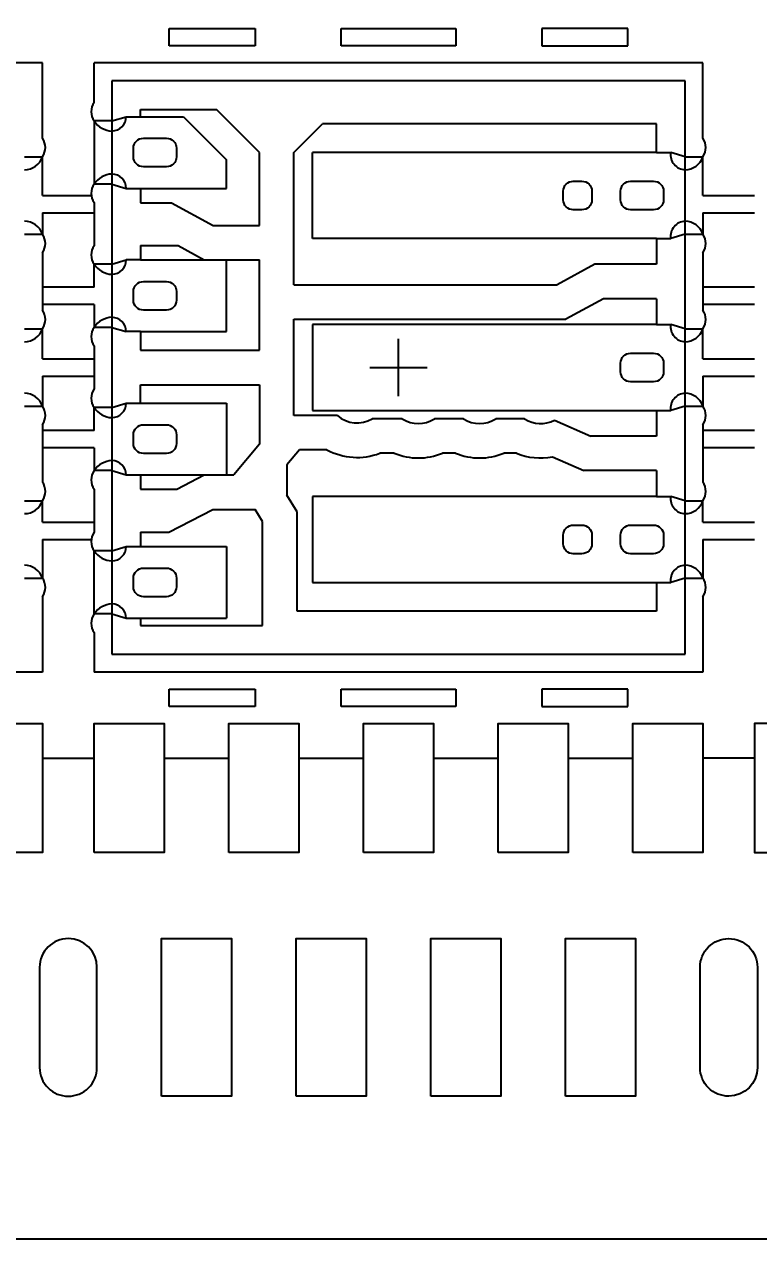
# Model space of a CAD drawing. Header units: millimetres. Extents: x 403.48 to 411.78, y 94.48 to 100.03.
# Drawn here: x 405.0568 to 405.2104, y 95.262 to 95.5192 of the extents above; entities that cross this region are included whole.
import ezdxf

# ---------------------------------------------------------------- set-up
doc = ezdxf.new("R2010")
doc.units = ezdxf.units.MM
doc.header["$LTSCALE"] = 0.5
doc.header["$PDMODE"] = 98
for name, pattern in [('CENTER', [50.800000000000004, 31.75, -6.349999999999999, 6.349999999999999, -6.349999999999999]), ('HIDDEN', [0.375, 0.25, -0.125]), ('PHANTOM2', [31.749999999999986, 15.875, -3.174999999999999, 3.174999999999999, -3.174999999999999, 3.174999999999999, -3.174999999999999])]:
    doc.linetypes.add(name, pattern=pattern)
for name, color, linetype in [('1D', 4, 'Continuous'), ('BTM', 7, 'HIDDEN'), ('CEN', 2, 'CENTER'), ('DIM', 3, 'Continuous'), ('PKG', 1, 'PHANTOM2')]:
    doc.layers.add(name, color=color, linetype=linetype)
doc.styles.add('SIMPLEX', font='simplex.shx')
doc.dimstyles.new('Standard2', dxfattribs={"dimtxt": 0.05, "dimasz": 0.08, "dimexe": 0.015, "dimexo": 0.01, "dimgap": 0.01, "dimtad": 1, "dimdec": 3, "dimlfac": 16.66666666666666, "dimrnd": 0.0005, "dimzin": 1, "dimtxsty": 'SIMPLEX', "dimcen": 0.015, "dimclrd": 256, "dimclre": 256, "dimclrt": 256, "dimazin": 3, "dimtp": 0.03, "dimtm": 0.05, "dimtfac": 0.8, "dimtdec": 3, "dimtmove": 0, "dimatfit": 3, "dimfxl": 0.05, "dimtzin": 4, "dimlwd": -1, "dimlwe": -1})

# ---------------------------------------------------------------- blocks, each defined once
blk = doc.blocks.new('*D28')
at = {"layer": 'Defpoints', "color": 0, "transparency": 16777216}
for p in [(406.5872108015268, 97.10705420025023), (404.8712108015267, 95.29490420024707), (404.2563347866457, 95.17606761361576)]:
    blk.add_point(p, dxfattribs=at)
at = {"layer": 'DIM', "transparency": 16777216}
for p, q in [((404.5763347866457, 95.29490420024707), (404.4163347866457, 95.17606761361576)), ((404.8612108015268, 95.29490420024707), (404.5763347866457, 95.29490420024707)), ((404.4163347866457, 95.17606761361576), (404.2563347866457, 95.17606761361576))]:
    blk.add_line(p, q, dxfattribs=at)
at = {"layer": 'DIM', "transparency": 16777216, "insert": (404.1225252628362, 95.17606761361576), "char_height": 0.05, "attachment_point": 5, "style": 'SIMPLEX'}
blk.add_mtext('\\A1;30.203', dxfattribs=at)
blk = doc.blocks.new('*D45')
at = {"layer": 'Defpoints', "color": 0, "transparency": 16777216}
for p in [(406.5872108015268, 97.10705420025023), (404.7345114327242, 95.2050542002486), (404.2563347866457, 95.10557244824626)]:
    blk.add_point(p, dxfattribs=at)
at = {"layer": 'DIM', "transparency": 16777216}
for p, q in [((404.5745114327242, 95.2050542002486), (404.4163347866457, 95.10557244824626)), ((404.7245114327242, 95.2050542002486), (404.5745114327242, 95.2050542002486)), ((404.4163347866457, 95.10557244824626), (404.2563347866457, 95.10557244824626))]:
    blk.add_line(p, q, dxfattribs=at)
at = {"layer": 'DIM', "transparency": 16777216, "insert": (403.9891919295029, 95.10557244824626), "char_height": 0.05, "attachment_point": 5, "style": 'SIMPLEX'}
blk.add_mtext('\\A1;31.700%%P0.300', dxfattribs=at)
blk = doc.blocks.new('*D46')
at = {"layer": 'Defpoints', "color": 0, "transparency": 16777216}
for p in [(406.5872108015268, 97.10705420025023), (405.5282108015267, 95.12105420024854), (404.2563347866457, 95.03363859260217)]:
    blk.add_point(p, dxfattribs=at)
at = {"layer": 'DIM', "transparency": 16777216}
for p, q in [((404.5763347866457, 95.12105420024854), (404.4163347866457, 95.03363859260217)), ((405.5182108015267, 95.12105420024854), (404.5763347866457, 95.12105420024854)), ((404.4163347866457, 95.03363859260217), (404.2563347866457, 95.03363859260217))]:
    blk.add_line(p, q, dxfattribs=at)
at = {"layer": 'DIM', "transparency": 16777216, "insert": (404.1272871675981, 95.03363859260217), "char_height": 0.05, "attachment_point": 5, "style": 'SIMPLEX'}
blk.add_mtext('\\A1;33.100', dxfattribs=at)
blk = doc.blocks.new('*D29')
at = {"layer": 'Defpoints', "color": 0, "transparency": 16777216}
for p in [(406.587210801527, 97.10705420025027), (404.8382108015267, 95.32790420024706), (404.7332108327056, 94.7262020865285)]:
    blk.add_point(p, dxfattribs=at)
at = {"layer": 'DIM', "transparency": 16777216}
for p, q in [((404.8382108015267, 95.31790420024706), (404.8382108015267, 95.0462020865285)), ((404.8382108015267, 95.0462020865285), (404.7332108327056, 94.8862020865285)), ((404.7332108327056, 94.8862020865285), (404.7332108327056, 94.7262020865285))]:
    blk.add_line(p, q, dxfattribs=at)
at = {"layer": 'DIM', "transparency": 16777216, "insert": (404.7332108327056, 94.59715446748093), "char_height": 0.05, "attachment_point": 5, "rotation": 90, "style": 'SIMPLEX'}
blk.add_mtext('\\A1;29.150', dxfattribs=at)
blk = doc.blocks.new('*D30')
at = {"layer": 'Defpoints', "color": 0, "transparency": 16777216}
for p in [(406.587210801527, 97.10705420025027), (404.889360801585, 95.29190420024617), (404.9132108327056, 94.7262020865285)]:
    blk.add_point(p, dxfattribs=at)
at = {"layer": 'DIM', "transparency": 16777216}
for p, q in [((404.889360801585, 95.28190420024617), (404.889360801585, 95.0462020865285)), ((404.889360801585, 95.0462020865285), (404.9132108327056, 94.8862020865285)), ((404.9132108327056, 94.8862020865285), (404.9132108327056, 94.7262020865285))]:
    blk.add_line(p, q, dxfattribs=at)
at = {"layer": 'DIM', "transparency": 16777216, "insert": (404.9132108327056, 94.59239256271906), "char_height": 0.05, "attachment_point": 5, "rotation": 90, "style": 'SIMPLEX'}
blk.add_mtext('\\A1;28.298', dxfattribs=at)
blk = doc.blocks.new('*D31')
at = {"layer": 'Defpoints', "color": 0, "transparency": 16777216}
for p in [(406.587210801527, 97.10705420025027), (404.9150108015267, 95.37290420024615), (404.9732108327056, 94.7262020865285)]:
    blk.add_point(p, dxfattribs=at)
at = {"layer": 'DIM', "transparency": 16777216}
for p, q in [((404.9150108015267, 95.36290420024616), (404.9150108015267, 95.0462020865285)), ((404.9150108015267, 95.0462020865285), (404.9732108327056, 94.8862020865285)), ((404.9732108327056, 94.8862020865285), (404.9732108327056, 94.7262020865285))]:
    blk.add_line(p, q, dxfattribs=at)
at = {"layer": 'DIM', "transparency": 16777216, "insert": (404.9732108327056, 94.59239256271906), "char_height": 0.05, "attachment_point": 5, "rotation": 90, "style": 'SIMPLEX'}
blk.add_mtext('\\A1;27.870', dxfattribs=at)
blk = doc.blocks.new('*D32')
at = {"layer": 'Defpoints', "color": 0, "transparency": 16777216}
for p in [(406.5872108015268, 97.10705420025023), (404.2563347866457, 95.35880420024615), (404.8382108015267, 95.35880420024705)]:
    blk.add_point(p, dxfattribs=at)
at = {"layer": 'DIM', "transparency": 16777216}
blk.add_line((404.8282108015268, 95.35880420024705), (404.2563347866457, 95.35880420024615), dxfattribs=at)
at = {"layer": 'DIM', "transparency": 16777216, "insert": (404.1272871675981, 95.35880420024615), "char_height": 0.05, "attachment_point": 5, "style": 'SIMPLEX'}
blk.add_mtext('\\A1;29.138', dxfattribs=at)
blk = doc.blocks.new('*D33')
at = {"layer": 'Defpoints', "color": 0, "ltscale": 0.1, "transparency": 16777216}
for p in [(406.5872108015268, 97.10705420025302), (404.8892108015268, 95.34590420024706), (404.2563347866457, 95.29996584710415)]:
    blk.add_point(p, dxfattribs=at)
at = {"layer": 'DIM', "linetype": 'ByBlock', "ltscale": 0.1, "transparency": 16777216}
for p, q in [((404.5763347866457, 95.34590420024706), (404.4163347866457, 95.29996584710415)), ((404.8792108015268, 95.34590420024706), (404.5763347866457, 95.34590420024706)), ((404.4163347866457, 95.29996584710415), (404.2563347866457, 95.29996584710415))]:
    blk.add_line(p, q, dxfattribs=at)
at = {"layer": 'DIM', "ltscale": 0.1, "transparency": 16777216, "insert": (404.1225252628362, 95.29996584710415), "char_height": 0.05, "attachment_point": 5, "style": 'SIMPLEX'}
blk.add_mtext('\\A1;29.353', dxfattribs=at)
blk = doc.blocks.new('*D34')
at = {"layer": 'Defpoints', "color": 0, "ltscale": 0.1, "transparency": 16777216}
for p in [(406.587210801527, 97.10705420025307), (404.8712108015267, 95.29490420024707), (404.7932108327056, 94.7262020865285)]:
    blk.add_point(p, dxfattribs=at)
at = {"layer": 'DIM', "linetype": 'ByBlock', "ltscale": 0.1, "transparency": 16777216}
for p, q in [((404.8712108015267, 95.28490420024708), (404.8712108015267, 95.0462020865285)), ((404.8712108015267, 95.0462020865285), (404.7932108327056, 94.8862020865285)), ((404.7932108327056, 94.8862020865285), (404.7932108327056, 94.7262020865285))]:
    blk.add_line(p, q, dxfattribs=at)
at = {"layer": 'DIM', "ltscale": 0.1, "transparency": 16777216, "insert": (404.7932108327056, 94.59239256271906), "char_height": 0.05, "attachment_point": 5, "rotation": 90, "style": 'SIMPLEX'}
blk.add_mtext('\\A1;28.600', dxfattribs=at)
blk = doc.blocks.new('*D35')
at = {"layer": 'Defpoints', "color": 0, "ltscale": 0.1, "transparency": 16777216}
for p in [(406.587210801527, 97.10705420025307), (404.8892108015268, 95.34590420024706), (404.8532108327056, 94.7262020865285)]:
    blk.add_point(p, dxfattribs=at)
at = {"layer": 'DIM', "linetype": 'ByBlock', "ltscale": 0.1, "transparency": 16777216}
for p, q in [((404.8892108015268, 95.33590420024706), (404.8892108015268, 95.0462020865285)), ((404.8892108015268, 95.0462020865285), (404.8532108327056, 94.8862020865285)), ((404.8532108327056, 94.8862020865285), (404.8532108327056, 94.7262020865285))]:
    blk.add_line(p, q, dxfattribs=at)
at = {"layer": 'DIM', "ltscale": 0.1, "transparency": 16777216, "insert": (404.8532108327056, 94.59239256271906), "char_height": 0.05, "attachment_point": 5, "rotation": 90, "style": 'SIMPLEX'}
blk.add_mtext('\\A1;28.300', dxfattribs=at)
blk = doc.blocks.new('*D36')
at = {"layer": 'Defpoints', "color": 0, "ltscale": 0.1, "transparency": 16777216}
for p in [(406.5872108015268, 97.10705420025302), (404.8382108015267, 95.32790420024706), (404.2563347866457, 95.24131009814685)]:
    blk.add_point(p, dxfattribs=at)
at = {"layer": 'DIM', "linetype": 'ByBlock', "ltscale": 0.1, "transparency": 16777216}
for p, q in [((404.5763347866457, 95.32790420024706), (404.4163347866457, 95.24131009814685)), ((404.8282108015268, 95.32790420024706), (404.5763347866457, 95.32790420024706)), ((404.4163347866457, 95.24131009814685), (404.2563347866457, 95.24131009814685))]:
    blk.add_line(p, q, dxfattribs=at)
at = {"layer": 'DIM', "ltscale": 0.1, "transparency": 16777216, "insert": (404.1225252628362, 95.24131009814685), "char_height": 0.05, "attachment_point": 5, "style": 'SIMPLEX'}
blk.add_mtext('\\A1;29.653', dxfattribs=at)
blk = doc.blocks.new('*D37')
at = {"layer": 'Defpoints', "color": 0, "ltscale": 0.1, "transparency": 16777216}
for p in [(406.587210801527, 97.10705420025307), (404.9216108015267, 95.30090420024706), (405.0332108327056, 94.7262020865285)]:
    blk.add_point(p, dxfattribs=at)
at = {"layer": 'DIM', "linetype": 'ByBlock', "ltscale": 0.1, "transparency": 16777216}
for p, q in [((404.9216108015267, 95.29090420024706), (404.9216108015267, 95.0462020865285)), ((404.9216108015267, 95.0462020865285), (405.0332108327056, 94.8862020865285)), ((405.0332108327056, 94.8862020865285), (405.0332108327056, 94.7262020865285))]:
    blk.add_line(p, q, dxfattribs=at)
at = {"layer": 'DIM', "ltscale": 0.1, "transparency": 16777216, "insert": (405.0332108327056, 94.59239256271906), "char_height": 0.05, "attachment_point": 5, "rotation": 90, "style": 'SIMPLEX'}
blk.add_mtext('\\A1;27.760', dxfattribs=at)
blk = doc.blocks.new('*D97')
at = {"layer": 'Defpoints', "color": 0, "ltscale": 0.1, "transparency": 16777216}
for p in [(406.587210801527, 97.10705420025629), (404.2563347866461, 95.421307167842), (404.9222108015268, 95.36570420024617)]:
    blk.add_point(p, dxfattribs=at)
at = {"layer": 'DIM', "ltscale": 0.1, "transparency": 16777216}
for p, q in [((404.4163347866461, 95.421307167842), (404.2563347866461, 95.421307167842)), ((404.576334786646, 95.36570420024617), (404.4163347866461, 95.421307167842)), ((404.9122108015267, 95.36570420024617), (404.576334786646, 95.36570420024617))]:
    blk.add_line(p, q, dxfattribs=at)
at = {"layer": 'DIM', "ltscale": 0.1, "transparency": 16777216, "insert": (404.1225252628366, 95.421307167842), "char_height": 0.05, "attachment_point": 5, "style": 'SIMPLEX'}
blk.add_mtext('\\A1;29.023', dxfattribs=at)
blk = doc.blocks.new('*D98')
at = {"layer": 'Defpoints', "color": 0, "ltscale": 0.1, "transparency": 16777216}
for p in [(406.587210801527, 97.10705420025629), (404.2563347866461, 95.481307167842), (404.8442108015268, 95.37230420024707)]:
    blk.add_point(p, dxfattribs=at)
at = {"layer": 'DIM', "ltscale": 0.1, "transparency": 16777216}
for p, q in [((404.4163347866461, 95.481307167842), (404.2563347866461, 95.481307167842)), ((404.576334786646, 95.37230420024707), (404.4163347866461, 95.481307167842)), ((404.8342108015267, 95.37230420024707), (404.576334786646, 95.37230420024707))]:
    blk.add_line(p, q, dxfattribs=at)
at = {"layer": 'DIM', "ltscale": 0.1, "transparency": 16777216, "insert": (404.1272871675984, 95.481307167842), "char_height": 0.05, "attachment_point": 5, "style": 'SIMPLEX'}
blk.add_mtext('\\A1;28.913', dxfattribs=at)
blk = doc.blocks.new('*D99')
at = {"layer": 'Defpoints', "color": 0, "ltscale": 0.1, "transparency": 16777216}
for p in [(406.587210801527, 97.10705420025629), (404.2563347866461, 95.53771241961721), (404.8892108015268, 95.37290420024706)]:
    blk.add_point(p, dxfattribs=at)
at = {"layer": 'DIM', "ltscale": 0.1, "transparency": 16777216}
for p, q in [((404.4163347866461, 95.53771241961721), (404.2563347866461, 95.53771241961721)), ((404.576334786646, 95.37290420024706), (404.4163347866461, 95.53771241961721)), ((404.8792108015268, 95.37290420024706), (404.576334786646, 95.37290420024706))]:
    blk.add_line(p, q, dxfattribs=at)
at = {"layer": 'DIM', "ltscale": 0.1, "transparency": 16777216, "insert": (404.1225252628366, 95.53771241961721), "char_height": 0.05, "attachment_point": 5, "style": 'SIMPLEX'}
blk.add_mtext('\\A1;28.903', dxfattribs=at)
blk = doc.blocks.new('*D100')
at = {"layer": 'Defpoints', "color": 0, "ltscale": 0.1, "transparency": 16777216}
for p in [(406.587210801527, 97.10705420025629), (404.2563347866461, 95.59642075889552), (404.8892108015268, 95.38370420024619)]:
    blk.add_point(p, dxfattribs=at)
at = {"layer": 'DIM', "ltscale": 0.1, "transparency": 16777216}
for p, q in [((404.4163347866461, 95.59642075889552), (404.2563347866461, 95.59642075889552)), ((404.576334786646, 95.38370420024619), (404.4163347866461, 95.59642075889552)), ((404.8792108015268, 95.38370420024619), (404.576334786646, 95.38370420024619))]:
    blk.add_line(p, q, dxfattribs=at)
at = {"layer": 'DIM', "ltscale": 0.1, "transparency": 16777216, "insert": (404.1225252628366, 95.59642075889552), "char_height": 0.05, "attachment_point": 5, "style": 'SIMPLEX'}
blk.add_mtext('\\A1;28.723', dxfattribs=at)
blk = doc.blocks.new('*D101')
at = {"layer": 'Defpoints', "color": 0, "ltscale": 0.1, "transparency": 16777216}
for p in [(406.587210801527, 97.10705420025629), (404.9222108015268, 95.34590420024706), (405.0932108327057, 94.7262020865285)]:
    blk.add_point(p, dxfattribs=at)
at = {"layer": 'DIM', "ltscale": 0.1, "transparency": 16777216}
for p, q in [((404.9222108015268, 95.33590420024706), (404.9222108015268, 95.0462020865285)), ((404.9222108015268, 95.0462020865285), (405.0932108327057, 94.8862020865285)), ((405.0932108327057, 94.8862020865285), (405.0932108327057, 94.7262020865285))]:
    blk.add_line(p, q, dxfattribs=at)
at = {"layer": 'DIM', "ltscale": 0.1, "transparency": 16777216, "insert": (405.0932108327057, 94.59239256271906), "char_height": 0.05, "attachment_point": 5, "rotation": 90, "style": 'SIMPLEX'}
blk.add_mtext('\\A1;27.750', dxfattribs=at)
blk = doc.blocks.new('*D102')
at = {"layer": 'Defpoints', "color": 0, "ltscale": 0.1, "transparency": 16777216}
for p in [(406.587210801527, 97.10705420025629), (404.9330108015268, 95.34590420024706), (405.1532108327056, 94.7262020865285)]:
    blk.add_point(p, dxfattribs=at)
at = {"layer": 'DIM', "ltscale": 0.1, "transparency": 16777216}
for p, q in [((404.9330108015268, 95.33590420024706), (404.9330108015268, 95.0462020865285)), ((404.9330108015268, 95.0462020865285), (405.1532108327056, 94.8862020865285)), ((405.1532108327056, 94.8862020865285), (405.1532108327056, 94.7262020865285))]:
    blk.add_line(p, q, dxfattribs=at)
at = {"layer": 'DIM', "ltscale": 0.1, "transparency": 16777216, "insert": (405.1532108327056, 94.59239256271906), "char_height": 0.05, "attachment_point": 5, "rotation": 90, "style": 'SIMPLEX'}
blk.add_mtext('\\A1;27.570', dxfattribs=at)
blk = doc.blocks.new('*U130')
at = {"layer": 'CEN', "ltscale": 0.5}
for p, q in [((-3.4e-15, -0.0060000000000005), (-3.4e-15, 0.0059999999999997)), ((-0.0060000000000014, 0), (0.005999999999998, 0))]:
    blk.add_line(p, q, dxfattribs=at)
at = {"layer": 'PKG', "ltscale": 0.05}
blk.add_lwpolyline([(-0.0600000000000034, -0.06), (0.06, -0.06), (0.06, 0.06), (-0.0600000000000034, 0.06)], close=True, dxfattribs=at)
blk = doc.blocks.new('*U131')
at = {"layer": 'DIM', "color": 0, "linetype": 'ByBlock', "lineweight": -2, "transparency": 16777216}
blk.add_blockref('*U130', (0.1383, 0), dxfattribs=at)

msp = doc.modelspace()

# ---------------------------------------------------------------- linework, layer by layer
at = {"ltscale": 0.03}
for p, q in [((405.0605108015268, 95.51120420024705), (404.9330108015137, 95.51120420024705)), ((405.0605108015268, 95.49544922436255), (405.0605108015268, 95.51120420024705)), ((405.1988108015268, 95.51120420024705), (405.0713108015138, 95.51120420024705)), ((405.0713108015138, 95.50294922436257), (405.0713108015138, 95.51120420024705)), ((405.1988108015268, 95.49544922436255), (405.1988108015268, 95.51120420024705)), ((405.0810608015268, 95.49995420024703), (405.0810608015268, 95.50145420024705)), ((405.0810608015268, 95.50145420024705), (405.0969510468588, 95.50145420024705)), ((405.1059510468588, 95.49245420024702), (405.0969510468588, 95.50145420024705)), ((405.0750608015138, 95.49905420024703), (405.0713108015154, 95.499054200248)), ((405.0750608015138, 95.49905420024703), (405.0780608015138, 95.49995420024703)), ((405.0780608015138, 95.49995420024705), (405.0810608015268, 95.49995420024703)), ((405.1131510468588, 95.49245420024702), (405.1191510468589, 95.49845420024704)), ((405.1890608015268, 95.49845420024704), (405.1191510468589, 95.49845420024704)), ((405.1890608015268, 95.49245420024702), (405.1890608015268, 95.49845420024704)), ((405.0567608015269, 95.49155420024702), (405.0605108015251, 95.49155420024798)), ((405.1059510468588, 95.47715420024706), (405.1059510468588, 95.49245420024702)), ((405.1131510468588, 95.4647466301955), (405.1131510468588, 95.49245420024702)), ((405.1890608015268, 95.49245420024702), (405.1920608015268, 95.49245420024702)), ((405.1950608015268, 95.49155420024702), (405.1920608015268, 95.49245420024702)), ((405.1950608015268, 95.49155420024702), (405.1988108015252, 95.49155420024798)), ((405.0750608015138, 95.48585420024708), (405.0713108015154, 95.48585420024612)), ((405.0750608015138, 95.48585420024708), (405.0780608015138, 95.48495420024707)), ((405.0780608015138, 95.48495420024707), (405.0810608015268, 95.48495420024705)), ((405.0810608015268, 95.48495420024705), (405.0810608015268, 95.48195420024706)), ((405.0713108015138, 95.48195917613155), (405.0713108015138, 95.47294922436257)), ((405.0810608015268, 95.48195420024706), (405.0875285491711, 95.48195420024706)), ((405.0875285491711, 95.48195420024706), (405.0962379548444, 95.47715420024706)), ((405.0567608015269, 95.47535420024705), (405.0605108015251, 95.47535420024614)), ((405.0962379548444, 95.47715420024706), (405.1059510468588, 95.47715420024706)), ((405.1950608015268, 95.47535420024705), (405.1920608015268, 95.4744542002471)), ((405.1950608015268, 95.47535420024705), (405.1988108015252, 95.47535420024614)), ((405.0810608015268, 95.47295420024705), (405.0889418845096, 95.47295420024705)), ((405.0810608015268, 95.47295420024705), (405.0810608015268, 95.46995420024705)), ((405.0889418845096, 95.47295420024705), (405.0943852630553, 95.46995420024705)), ((405.1890608015268, 95.47445420024707), (405.1890608015268, 95.46905420024704)), ((405.1890608015268, 95.47445420024707), (405.1920608015268, 95.47445420024707)), ((405.0605108015268, 95.47145917613153), (405.0605108015268, 95.45944922436257)), ((405.0750608015138, 95.46905420024704), (405.0780608015138, 95.46995420024705)), ((405.0810608015268, 95.46995420024705), (405.0780608015138, 95.46995420024705)), ((405.0943852630553, 95.46995420024705), (405.1059510468588, 95.46995420024705)), ((405.1059510468588, 95.45105420024709), (405.1059510468588, 95.46995420024705)), ((405.1988108015268, 95.47145917613153), (405.1988108015268, 95.45944922436257)), ((405.0750608015138, 95.46905420024704), (405.0713108015154, 95.469054200248)), ((405.1761880179022, 95.46905420024704), (405.1682524624704, 95.4647466301955)), ((405.1890608015268, 95.46905420024704), (405.1761880179022, 95.46905420024704)), ((405.1131510468588, 95.4647466301955), (405.1682524624704, 95.4647466301955)), ((405.1780161802724, 95.46185420024705), (405.1700806248406, 95.4575466301955)), ((405.1890608015268, 95.46185420024705), (405.1780161802724, 95.46185420024705)), ((405.1890608015268, 95.46185420024705), (405.1890608015268, 95.45645420024698)), ((405.1131510468588, 95.43741620024701), (405.1131510468588, 95.4575466301955)), ((405.1131510468588, 95.4575466301955), (405.1700806248406, 95.4575466301955)), ((405.0567608015269, 95.45555420024704), (405.0605108015251, 95.45555420024797)), ((405.0750608015138, 95.45585420024707), (405.0713108015154, 95.45585420024611)), ((405.0750608015138, 95.45585420024707), (405.0780608015138, 95.45495420024707)), ((405.0810608015268, 95.45495420024707), (405.0780608015138, 95.45495420024707)), ((405.0810608015268, 95.45495420024704), (405.0810608015268, 95.45105420024709)), ((405.1890608015268, 95.45645420024707), (405.1920608015268, 95.45645420024707)), ((405.1950608015268, 95.45555420024704), (405.1920608015268, 95.45645420024702)), ((405.1950608015268, 95.45555420024704), (405.1988108015252, 95.45555420024797)), ((405.0713108015138, 95.45195917613157), (405.0713108015138, 95.44294922436256)), ((405.0810608015268, 95.45105420024709), (405.1059510468588, 95.45105420024709)), ((405.0810608015268, 95.43995420024703), (405.0810608015268, 95.44385420024707)), ((405.0810608015268, 95.44385420024707), (405.1059510468588, 95.44385420024707)), ((405.1059510468588, 95.44385420024707), (405.1059510468588, 95.43143001271181)), ((405.0567608015269, 95.43935420024707), (405.0605108015251, 95.4393542002461)), ((405.0750608015138, 95.43905420024703), (405.0713108015154, 95.439054200248)), ((405.0750608015138, 95.43905420024703), (405.0780608015138, 95.43995420024703)), ((405.0780608015138, 95.43995420024703), (405.0810608015268, 95.43995420024704)), ((405.1950608015268, 95.43935420024707), (405.1920608015268, 95.4384542002471)), ((405.1950608015268, 95.43935420024707), (405.1988108015252, 95.4393542002461)), ((405.1222633060458, 95.43741620024701), (405.1131510468588, 95.43741620024701)), ((405.135847742473, 95.43670820024705), (405.1295607994253, 95.43670820024704)), ((405.148675742473, 95.43670820024705), (405.1425763512446, 95.4367082002471)), ((405.161461742473, 95.4367082002471), (405.1554043512445, 95.4367082002471)), ((405.1676945771121, 95.43641826800547), (405.1753513129427, 95.43305420024699)), ((405.1890608015268, 95.438454200247), (405.1890608015268, 95.43305420024699)), ((405.1890608015268, 95.43845420024704), (405.1920608015268, 95.43845420024704)), ((405.0605108015268, 95.43545917613153), (405.0605108015268, 95.42344922436256)), ((405.1988108015268, 95.43545917613153), (405.1988108015268, 95.42344922436256)), ((405.1059510468588, 95.43143001271181), (405.1005566405263, 95.42495420024704)), ((405.1890608015268, 95.43305420024699), (405.1753513129427, 95.43305420024699)), ((405.1143107330188, 95.43021620024702), (405.1116680999625, 95.42704380368816)), ((405.1200785070639, 95.43021620024702), (405.1143107330188, 95.43021620024702)), ((405.1341463836248, 95.42950820024708), (405.1311517873239, 95.42950820024706)), ((405.1469743836248, 95.42950820024708), (405.1442777100929, 95.42950820024708)), ((405.1597603836248, 95.42950820024708), (405.1571057100928, 95.42950820024708)), ((405.167275153721, 95.42873825499944), (405.1738393631681, 95.42585420024697)), ((405.1116680999625, 95.42704380368816), (405.1116680999625, 95.42075239632518)), ((405.0750608015138, 95.42585420024707), (405.0713108015154, 95.42585420024614)), ((405.0750608015138, 95.42585420024707), (405.0780608015138, 95.42495420024707)), ((405.0780608015138, 95.42495420024707), (405.0810608015268, 95.42495420024704)), ((405.0810608015268, 95.42495420024704), (405.0810608015268, 95.42195420024706)), ((405.0886545042161, 95.42195420024706), (405.0943855674257, 95.42495420024704)), ((405.0943855674257, 95.42495420024704), (405.1005566405263, 95.42495420024704)), ((405.1890608015268, 95.42585420024697), (405.1738393631681, 95.42585420024697)), ((405.1890608015268, 95.42585420024697), (405.1890608015268, 95.42045420024701)), ((405.0713108015138, 95.42195917613157), (405.0713108015138, 95.41294922436255)), ((405.0810608015268, 95.42195420024706), (405.0886545042161, 95.42195420024706)), ((405.0567608015269, 95.41955420024703), (405.0605108015251, 95.41955420024796)), ((405.1138110468589, 95.41726950965992), (405.1116680999625, 95.42075239632518)), ((405.1890608015268, 95.42045420024706), (405.1920608015268, 95.42045420024706)), ((405.1950608015268, 95.41955420024703), (405.1920608015268, 95.42045420024701)), ((405.1950608015268, 95.41955420024703), (405.1988108015252, 95.41955420024796)), ((405.086986381175, 95.41295420024704), (405.0961560823103, 95.41775420024706)), ((405.0961560823103, 95.41775420024706), (405.105059130963, 95.41775420024706)), ((405.1066110468589, 95.4152319038762), (405.105059130963, 95.41775420024706)), ((405.1138110468589, 95.39645420024706), (405.1138110468589, 95.41726950965992)), ((405.1066110468589, 95.39345420024705), (405.1066110468589, 95.4152319038762)), ((405.0810608015268, 95.41295420024704), (405.086986381175, 95.41295420024704)), ((405.0810608015268, 95.41295420024704), (405.0810608015268, 95.40995420024706)), ((405.0750608015138, 95.40905420024706), (405.0713108015154, 95.409054200248)), ((405.0750608015138, 95.40905420024706), (405.0780608015138, 95.40995420024706)), ((405.0780608015138, 95.40995420024706), (405.0810608015268, 95.40995420024706)), ((405.0567608015269, 95.40335420024707), (405.0605108015251, 95.40335420024613)), ((405.1950608015268, 95.40335420024707), (405.1920608015268, 95.40245420024706)), ((405.1950608015268, 95.40335420024707), (405.1988108015252, 95.40335420024613)), ((405.1890608015268, 95.40245420024704), (405.1890608015268, 95.39645420024706)), ((405.1890608015268, 95.40245420024704), (405.1920608015268, 95.40245420024704)), ((405.0605108015268, 95.39945917613151), (405.0605108015268, 95.38370420024705)), ((405.1988108015268, 95.39945917613151), (405.1988108015268, 95.38370420024705)), ((405.0750608015138, 95.39585420024707), (405.0713108015154, 95.3958542002461)), ((405.0750608015138, 95.39585420024707), (405.0780608015138, 95.39495420024707)), ((405.1890608015268, 95.39645420024706), (405.1138110468589, 95.39645420024706)), ((405.0780608015138, 95.39495420024707), (405.0810608015268, 95.39495420024707)), ((405.0810608015268, 95.39495420024706), (405.0810608015268, 95.39345420024705)), ((405.0810608015268, 95.39345420024705), (405.1066110468589, 95.39345420024705)), ((405.0713108015138, 95.39195917613154), (405.0713108015138, 95.38370420024705)), ((405.0605108015268, 95.38370420024705), (404.9330108015137, 95.38370420024705)), ((405.1988108015268, 95.38370420024705), (405.0713108015138, 95.38370420024705))]:
    msp.add_line(p, q, dxfattribs=at)
for points in [[(405.0864608015139, 95.48945420024705), (405.0816608015138, 95.48945420024705, -0.4142135623730951), (405.0795608015138, 95.49155420024707), (405.0795608015138, 95.49335420024707, -0.4142135623730951), (405.0816608015138, 95.49545420024708), (405.0864608015139, 95.49545420024708, -0.4142135623730951), (405.0885608015138, 95.49335420024707), (405.0885608015138, 95.49155420024707, -0.4142135623730951)], [(405.1716608015268, 95.48645420024707), (405.1734608015268, 95.48645420024707, -0.4142135623730951), (405.1755608015268, 95.48435420024705), (405.1755608015268, 95.48255420024705, -0.4142135623730951), (405.1734608015268, 95.48045420024704), (405.1716608015268, 95.48045420024704, -0.4142135623730951), (405.1695608015269, 95.48255420024705), (405.1695608015269, 95.48435420024705, -0.4142135623730951)], [(405.1884608015268, 95.48045420024704), (405.1836608015268, 95.48045420024704, -0.4142135623730951), (405.1815608015268, 95.48255420024705), (405.1815608015268, 95.48435420024705, -0.4142135623730951), (405.1836608015268, 95.48645420024707), (405.1884608015268, 95.48645420024707, -0.4142135623730951), (405.1905608015268, 95.48435420024705), (405.1905608015268, 95.48255420024705, -0.4142135623730951)], [(405.0864608015139, 95.45945420024707), (405.0816608015138, 95.45945420024707, -0.4142135623730951), (405.0795608015138, 95.46155420024706), (405.0795608015138, 95.46335420024707, -0.4142135623730951), (405.0816608015138, 95.46545420024708), (405.0864608015139, 95.46545420024708, -0.4142135623730951), (405.0885608015138, 95.46335420024707), (405.0885608015138, 95.46155420024706, -0.4142135623730951)], [(405.1884608015268, 95.44445420024704), (405.1836608015268, 95.44445420024704, -0.4142135623730951), (405.1815608015268, 95.44655420024705), (405.1815608015268, 95.44835420024705, -0.4142135623730951), (405.1836608015268, 95.45045420024707), (405.1884608015268, 95.45045420024707, -0.4142135623730951), (405.1905608015268, 95.44835420024705), (405.1905608015268, 95.44655420024705, -0.4142135623730951)], [(405.0864608015139, 95.42945420024706), (405.0816608015138, 95.42945420024706, -0.4142135623730951), (405.0795608015138, 95.43155420024706), (405.0795608015138, 95.43335420024707, -0.4142135623730951), (405.0816608015138, 95.43545420024708), (405.0864608015139, 95.43545420024708, -0.4142135623730951), (405.0885608015138, 95.43335420024707), (405.0885608015138, 95.43155420024706, -0.4142135623730951)], [(405.1716608015268, 95.41445420024706), (405.1734608015268, 95.41445420024706, -0.4142135623730951), (405.1755608015268, 95.41235420024705), (405.1755608015268, 95.41055420024703, -0.4142135623730951), (405.1734608015268, 95.40845420024704), (405.1716608015268, 95.40845420024704, -0.4142135623730951), (405.1695608015269, 95.41055420024703), (405.1695608015269, 95.41235420024705, -0.4142135623730951)], [(405.1884608015268, 95.40845420024704), (405.1836608015268, 95.40845420024704, -0.4142135623730951), (405.1815608015268, 95.41055420024703), (405.1815608015268, 95.41235420024705, -0.4142135623730951), (405.1836608015268, 95.41445420024706), (405.1884608015268, 95.41445420024706, -0.4142135623730951), (405.1905608015268, 95.41235420024705), (405.1905608015268, 95.41055420024703, -0.4142135623730951)], [(405.0864608015139, 95.39945420024706), (405.0816608015138, 95.39945420024706, -0.4142135623730951), (405.0795608015138, 95.40155420024706), (405.0795608015138, 95.40335420024707, -0.4142135623730951), (405.0816608015138, 95.40545420024708), (405.0864608015139, 95.40545420024708, -0.4142135623730951), (405.0885608015138, 95.40335420024707), (405.0885608015138, 95.40155420024706, -0.4142135623730951)], [(405.0719108015267, 95.30090420024706), (405.0719108015267, 95.32190420024706, 0.4142135623730951), (405.0659108015268, 95.32790420024706), (405.0659108015268, 95.32790420024706, 0.4142135623730951), (405.0599108015267, 95.32190420024706), (405.0599108015267, 95.30090420024706, 0.4142135623730951), (405.0659108015268, 95.29490420024705), (405.0659108015268, 95.29490420024705, 0.4142135623730951)], [(405.1982108006945, 95.3009041996052), (405.1982108007043, 95.32190419960521, -0.4142135623730951), (405.2042108007071, 95.32790419960241), (405.2042108007071, 95.32790419960241, -0.4142135623730951), (405.2102108007043, 95.32190419959962), (405.2102108006945, 95.30090419959961, -0.4142135623730951), (405.2042108006918, 95.29490419960241), (405.2042108006918, 95.29490419960241, -0.4142135623730951)]]:
    msp.add_lwpolyline(points, format="xyb", close=True, dxfattribs=at)
for points in [[(405.0458108015267, 95.34590420024706), (405.0458108015267, 95.37290420024706), (405.0605108015267, 95.37290420024706), (405.0605108015267, 95.34590420024706)], [(405.0713108015267, 95.34590420024706), (405.0713108015267, 95.37290420024706), (405.0860108015267, 95.37290420024706), (405.0860108015267, 95.34590420024706)], [(405.0995108015268, 95.34590420024706), (405.0995108015268, 95.37290420024706), (405.1142108015268, 95.37290420024706), (405.1142108015268, 95.34590420024706)], [(405.1277108015268, 95.34590420024706), (405.1277108015268, 95.37290420024706), (405.1424108015267, 95.37290420024706), (405.1424108015267, 95.34590420024706)], [(405.1559108015267, 95.34590420024706), (405.1559108015267, 95.37290420024706), (405.1706108015268, 95.37290420024706), (405.1706108015268, 95.34590420024706)], [(405.1841108015268, 95.34590420024706), (405.1841108015268, 95.37290420024706), (405.1988108015268, 95.37290420024706), (405.1988108015268, 95.34590420024706)], [(405.2243108007155, 95.34590419959306), (405.2243108007281, 95.37290419959305), (405.2096108007281, 95.3729041995999), (405.2096108007154, 95.3459041995999)], [(405.0854108015268, 95.29490420024707), (405.0854108015268, 95.32790420024706), (405.1001108015268, 95.32790420024706), (405.1001108015268, 95.29490420024707)], [(405.1136108015267, 95.29490420024707), (405.1136108015267, 95.32790420024706), (405.1283108015267, 95.32790420024706), (405.1283108015267, 95.29490420024707)], [(405.1418108015267, 95.29490420024707), (405.1418108015267, 95.32790420024706), (405.1565108015267, 95.32790420024706), (405.1565108015267, 95.29490420024707)], [(405.1700108015267, 95.29490420024707), (405.1700108015267, 95.32790420024706), (405.1847108015267, 95.32790420024706), (405.1847108015267, 95.29490420024707)]]:
    msp.add_lwpolyline(points, close=True, dxfattribs=at)
for centre, radius, start, end in [((405.074171470876, 95.5010017122998), 0.0034606693622374, 145.7533991045984, 214.2465353263173), ((405.0752989392244, 95.5017776595621), 0.0048293346373581, 214.3287776997102, 267.1735287058291), ((405.0749756379603, 95.50003936380062), 0.0030863387667339, 271.5812041349992, 358.4187958649601), ((405.0576501321645, 95.49350171229977), 0.0034606693622374, 325.7534646736826, 34.24660089540151), ((405.1959501321647, 95.49350171229977), 0.0034606693622374, 325.7534646736826, 34.24660089540151), ((405.0567230186894, 95.4928608426662), 0.0040068208388674, 270.5403245041147, 340.9674940768723), ((405.1951786747919, 95.49200242783635), 0.0031504336222275, 171.7553580925843, 267.8558307394709), ((405.1950230186895, 95.4928608426662), 0.0040068208388674, 270.5403245041147, 340.9674940768723), ((405.0752989392244, 95.48313074093201), 0.0048293346373581, 92.82647129414487, 145.6712223002898), ((405.0749756379603, 95.48486903669351), 0.0030863387667339, 1.581204135046464, 88.41879586500077), ((405.074171470876, 95.48390668819434), 0.0034606693622374, 145.7534646736826, 214.2466008954074), ((405.0567230186894, 95.47404755782792), 0.0040068208388674, 19.0325059231276, 89.45967549588525), ((405.1951786747919, 95.47490597265772), 0.0031504336222275, 92.14416926052903, 188.2446419074156), ((405.1950230186895, 95.47404755782792), 0.0040068208388674, 19.0325059231276, 89.45967549588525), ((405.0576501321645, 95.47340668819434), 0.0034606693622374, 325.7533991045984, 34.24653532631733), ((405.1959501321647, 95.47340668819434), 0.0034606693622374, 325.7533991045984, 34.24653532631733), ((405.074171470876, 95.4710017122998), 0.0034606693622374, 145.7533991045984, 214.2465353263173), ((405.0749756379603, 95.47003936380062), 0.0030863387667339, 271.5812041349992, 358.4187958649601), ((405.0752989392244, 95.47177765956211), 0.0048293346373581, 214.3287776997102, 267.1735287058291), ((405.0576501321645, 95.45750171229977), 0.0034606693622374, 325.7534646736826, 34.24660089540151), ((405.1959501321647, 95.45750171229977), 0.0034606693622374, 325.7534646736826, 34.24660089540151), ((405.0752989392244, 95.45313074093201), 0.0048293346373581, 92.82647129414487, 145.6712223002898), ((405.0749756379603, 95.45486903669351), 0.0030863387667339, 1.581204135046464, 88.41879586500077), ((405.0567230186894, 95.4568608426662), 0.0040068208388674, 270.5403245041147, 340.9674940768723), ((405.074171470876, 95.45390668819434), 0.0034606693622374, 145.7534646736826, 214.2466008954074), ((405.1951786747919, 95.45600242783635), 0.0031504336222275, 171.7553580925843, 267.8558307394709), ((405.1950230186895, 95.4568608426662), 0.0040068208388674, 270.5403245041147, 340.9674940768723), ((405.0567230186894, 95.43804755782787), 0.0040068208388674, 19.0325059231276, 89.45967549588525), ((405.074171470876, 95.4410017122998), 0.0034606693622374, 145.7533991045984, 214.2465353263173), ((405.1951786747919, 95.43890597265772), 0.0031504336222275, 92.14416926052903, 188.2446419074156), ((405.1950230186895, 95.43804755782787), 0.0040068208388674, 19.0325059231276, 89.45967549588525), ((405.0576501321645, 95.43740668819433), 0.0034606693622374, 325.7533991045984, 34.24653532631733), ((405.0752989392244, 95.44177765956209), 0.0048293346373581, 214.3287776997102, 267.1735287058291), ((405.0749756379603, 95.44003936380064), 0.0030863387667339, 271.5812041349992, 358.4187958649601), ((405.1959501321647, 95.43740668819433), 0.0034606693622374, 325.7533991045984, 34.24653532631733), ((405.1263913916874, 95.44200283983486), 0.0061707660604924, 228.0120282448526, 300.9050297848498), ((405.1392120468587, 95.44189220024705), 0.0061800000000012, 237.0172970833706, 302.9827029166294), ((405.1520400468588, 95.44189220024708), 0.0061800000000012, 237.0172970833706, 302.9827029166294), ((405.1648260468588, 95.44189220024708), 0.0061800000000012, 237.0172970833706, 297.6560967815852), ((405.1263913916874, 95.44200283983486), 0.0133707660604924, 241.8266474010433, 290.8565921411888), ((405.1392120468587, 95.44189220024705), 0.0133800000000013, 247.7530316856435, 292.2469683143565), ((405.1520400468588, 95.44189220024708), 0.0133800000000013, 247.7530316856435, 292.2469683143565), ((405.1648260468588, 95.44189220024708), 0.0133800000000013, 247.7530316856435, 280.5470194424623), ((405.0752989392244, 95.423130740932), 0.0048293346373581, 92.82647129414487, 145.6712223002898), ((405.0749756379603, 95.42486903669351), 0.0030863387667339, 1.581204135046464, 88.41879586500077), ((405.0576501321645, 95.42150171229977), 0.0034606693622374, 325.7534646736826, 34.24660089540151), ((405.074171470876, 95.42390668819434), 0.0034606693622374, 145.7534646736826, 214.2466008954074), ((405.1959501321647, 95.42150171229977), 0.0034606693622374, 325.7534646736826, 34.24660089540151), ((405.0567230186894, 95.42086084266623), 0.0040068208388674, 270.5403245041147, 340.9674940768723), ((405.1951786747919, 95.42000242783638), 0.0031504336222275, 171.7553580925843, 267.8558307394709), ((405.1950230186895, 95.42086084266623), 0.0040068208388674, 270.5403245041147, 340.9674940768723), ((405.074171470876, 95.4110017122998), 0.0034606693622374, 145.7533991045984, 214.2465353263173), ((405.0752989392244, 95.4117776595621), 0.0048293346373581, 214.3287776997102, 267.1735287058291), ((405.0749756379603, 95.41003936380064), 0.0030863387667339, 271.5812041349992, 358.4187958649601), ((405.0567230186894, 95.4020475578279), 0.0040068208388674, 19.0325059231276, 89.45967549588525), ((405.1951786747919, 95.40290597265775), 0.0031504336222275, 92.14416926052903, 188.2446419074156), ((405.1950230186895, 95.4020475578279), 0.0040068208388674, 19.0325059231276, 89.45967549588525), ((405.0576501321645, 95.40140668819431), 0.0034606693622374, 325.7533991045984, 34.24653532631733), ((405.1959501321647, 95.40140668819431), 0.0034606693622374, 325.7533991045984, 34.24653532631733), ((405.0752989392244, 95.393130740932), 0.0048293346373581, 92.82647129414487, 145.6712223002898), ((405.0749756379603, 95.3948690366935), 0.0030863387667339, 1.581204135046464, 88.41879586500077), ((405.074171470876, 95.39390668819436), 0.0034606693622374, 145.7534646736826, 214.2466008954074)]:
    msp.add_arc(centre, radius, start, end, dxfattribs=at)
at = {"layer": '1D'}
msp.add_line((404.7782108015267, 95.26505420024854), (408.3962108015267, 95.26505420024854), dxfattribs=at)
at = {"layer": '1D', "linetype": 'HIDDEN'}
msp.add_circle((405.0068108015281, 95.4957527644486), 0.3548999999998728, dxfattribs=at)
at = {"layer": 'BTM', "ltscale": 0.03}
for p, q in [((405.0713108015385, 95.499054200248), (405.0713108015352, 95.48585420024612)), ((405.0810608015268, 95.49995420024703), (405.0900608015139, 95.49995420024705)), ((405.0900608015139, 95.49995420024705), (405.0990608015138, 95.49095420024707)), ((405.0605108015075, 95.48345420024839), (405.0605108015055, 95.49155420024798)), ((405.0990608015138, 95.48495420024707), (405.0990608015138, 95.49095420024707)), ((405.1170608015268, 95.47445420024707), (405.1170608015268, 95.49245420024702)), ((405.1890608015268, 95.49245420024702), (405.1170608015268, 95.49245420024702)), ((405.1988108015073, 95.48345420024839), (405.1988108015055, 95.49155420024798)), ((405.0605108014869, 95.48345420024839), (405.0707405107926, 95.48345420024924)), ((405.0810608015268, 95.48495420024705), (405.0990608015138, 95.48495420024707)), ((405.1988108014869, 95.48345420024839), (405.2096108014883, 95.48345420024928)), ((405.0605108014869, 95.47985420024573), (405.0713108014882, 95.47985420024483)), ((405.0605108015072, 95.47985420024573), (405.0605108015055, 95.47535420024614)), ((405.1988108014869, 95.47985420024573), (405.2096108014883, 95.47985420024483)), ((405.1988108015072, 95.47985420024573), (405.1988108015055, 95.47535420024614)), ((405.1890608015268, 95.47445420024707), (405.1170608015268, 95.47445420024707)), ((405.0810608015268, 95.46995420024705), (405.0943852630553, 95.46995420024705)), ((405.0990608015138, 95.45495420024707), (405.0990608015138, 95.46995420024705)), ((405.0713108015335, 95.4642542002484), (405.0713108015352, 95.469054200248)), ((405.0713108015537, 95.4642542002484), (405.0605108015523, 95.46425420024929)), ((405.2096108015537, 95.4642542002484), (405.1988108015524, 95.46425420024929)), ((405.0713108015537, 95.4606542002457), (405.0605108015523, 95.4606542002448)), ((405.0713108015335, 95.4606542002457), (405.0713108015352, 95.45585420024611)), ((405.2096108015537, 95.4606542002457), (405.1988108015524, 95.46065420024485)), ((405.0605108015073, 95.44925420024839), (405.0605108015055, 95.45555420024797)), ((405.0810608015268, 95.45495420024707), (405.0990608015138, 95.45495420024707)), ((405.1890608015268, 95.45645420024707), (405.1170608015268, 95.45645420024707)), ((405.1170608015268, 95.45645420024707), (405.1170608015268, 95.43845420024704)), ((405.1988108015073, 95.44925420024839), (405.1988108015055, 95.45555420024797)), ((405.0605108014869, 95.44925420024839), (405.0713108014882, 95.44925420024927)), ((405.1988108014869, 95.44925420024839), (405.2096108014883, 95.44925420024927)), ((405.0605108014869, 95.44565420024568), (405.0605108015055, 95.4393542002461)), ((405.0605108014869, 95.44565420024568), (405.0713108014882, 95.44565420024483)), ((405.1988108014869, 95.44565420024568), (405.1988108015055, 95.4393542002461)), ((405.1988108014869, 95.44565420024568), (405.2096108014883, 95.44565420024483)), ((405.0713108015335, 95.4342542002484), (405.0713108015352, 95.439054200248)), ((405.0810608015268, 95.43995420024704), (405.0990608015139, 95.43995420024704)), ((405.0990608015139, 95.43995420024704), (405.0990608015139, 95.42495420024704)), ((405.1170608015268, 95.43845420024704), (405.1890608015268, 95.43845420024704)), ((405.0713108015537, 95.4342542002484), (405.0605108015523, 95.43425420024928)), ((405.2096108015537, 95.4342542002484), (405.1988108015524, 95.43425420024928)), ((405.0713108015537, 95.4306542002457), (405.0605108015523, 95.43065420024482)), ((405.0713108015335, 95.4306542002457), (405.0713108015352, 95.42585420024614)), ((405.2096108015537, 95.4306542002457), (405.1988108015524, 95.43065420024485)), ((405.0810608015268, 95.42495420024707), (405.0943855674257, 95.42495420024707)), ((405.0605108015072, 95.41505420024838), (405.0605108015055, 95.41955420024796)), ((405.1890608015268, 95.42045420024706), (405.1170608015268, 95.42045420024706)), ((405.1170608015268, 95.42045420024706), (405.1170608015268, 95.40245420024704)), ((405.1988108015072, 95.41505420024838), (405.1988108015055, 95.41955420024796)), ((405.0605108014869, 95.41505420024838), (405.0713108014882, 95.41505420024927)), ((405.1988108014869, 95.41505420024838), (405.2096108014883, 95.41505420024927)), ((405.0605108014869, 95.41145420024571), (405.0707405107926, 95.41145420024486)), ((405.0605108015075, 95.41145420024571), (405.0605108015055, 95.40335420024613)), ((405.1988108014869, 95.41145420024571), (405.2096108014883, 95.4114542002448)), ((405.1988108015073, 95.41145420024571), (405.1988108015055, 95.40335420024613)), ((405.0713108015138, 95.39585420024707), (405.0713108015352, 95.409054200248)), ((405.0810608015268, 95.40995420024706), (405.0990608015139, 95.40995420024706)), ((405.0990608015139, 95.40995420024706), (405.0990608015138, 95.39495420024707)), ((405.1170608015268, 95.40245420024704), (405.1890608015268, 95.40245420024704)), ((405.0810608015268, 95.39495420024707), (405.0990608015138, 95.39495420024707)), ((405.0605108015268, 95.36570420024704), (405.0713108015268, 95.36570420024704)), ((405.0860108015268, 95.36570420024704), (405.0995108015268, 95.36570420024704)), ((405.1142108015268, 95.36570420024704), (405.1277108015268, 95.36570420024704)), ((405.1424108015268, 95.36570420024704), (405.1559108015268, 95.36570420024704)), ((405.1706108015268, 95.36570420024704), (405.1841108015268, 95.36570420024704)), ((405.2096108007247, 95.36570419959988), (405.1988108007247, 95.3657041996049))]:
    msp.add_line(p, q, dxfattribs=at)
for points in [[(405.0870608015268, 95.51840420024703), (405.1050608015268, 95.51840420024703), (405.1050608015268, 95.51480420024706), (405.0870608015268, 95.51480420024706)], [(405.1230608015268, 95.51840420024703), (405.1470608015269, 95.51840420024703), (405.1470608015269, 95.51480420024706), (405.1230608015268, 95.51480420024706)], [(405.1830608015268, 95.51840420024703), (405.1650608015269, 95.51840420024703), (405.1650608015269, 95.51480420024706), (405.1830608015268, 95.51480420024706)], [(405.0870608015268, 95.38010420024705), (405.1050608015268, 95.38010420024705), (405.1050608015268, 95.37650420024704), (405.0870608015268, 95.37650420024704)], [(405.1230608015268, 95.38010420024705), (405.1470608015269, 95.38010420024705), (405.1470608015269, 95.37650420024704), (405.1230608015268, 95.37650420024704)], [(405.1830608015268, 95.38010420024705), (405.1650608015269, 95.38010420024705), (405.1650608015269, 95.37650420024704), (405.1830608015268, 95.37650420024704)]]:
    msp.add_lwpolyline(points, close=True, dxfattribs=at)

# ---------------------------------------------------------------- block references
at = {"layer": 'DIM'}
msp.add_blockref('*U131', (404.9967608015268, 95.44745420024705), dxfattribs=at)

# ---------------------------------------------------------------- dimensions: what is measured, and where the dimension line sits
dim = msp.add_ordinate_dim(feature_location=(404.7345114327242, 95.2050542002486), offset=(-0.4781766460785093, -0.09948175200233322), dtype=0, origin=(406.5872108015268, 97.10705420025023), text='<>%%P0.300', dimstyle='Standard2', dxfattribs=at)
dim.commit()
dim.dimension.update_dxf_attribs({"geometry": '*D45', "text_midpoint": (403.9891919295029, 95.10557244824626)})
for feature_location, offset, dtype, origin, picture, middle in [((404.8712108015267, 95.29490420024707), (-0.6148760148809629, -0.11883658663131769), 0, (406.5872108015268, 97.10705420025023), '*D28', (404.1225252628362, 95.17606761361576)), ((405.5282108015267, 95.12105420024854), (-1.271876014881002, -0.08741560764636347), 0, (406.5872108015268, 97.10705420025023), '*D46', (404.1272871675981, 95.03363859260217)), ((404.8382108015267, 95.35880420024705), (-0.5818760148810043, -8.952838470577262e-13), 0, (406.5872108015268, 97.10705420025023), '*D32', (404.1272871675981, 95.35880420024615)), ((404.8382108015267, 95.32790420024706), (-0.10499996882111873, -0.6017021137185594), 1, (406.587210801527, 97.10705420025027), '*D29', (404.7332108327056, 94.59715446748093)), ((404.889360801585, 95.29190420024617), (0.023850031120616677, -0.5657021137176628), 1, (406.587210801527, 97.10705420025027), '*D30', (404.9132108327056, 94.59239256271906)), ((404.9150108015267, 95.37290420024615), (0.058200031178898826, -0.6467021137176516), 1, (406.587210801527, 97.10705420025027), '*D31', (404.9732108327056, 94.59239256271906))]:
    dim = msp.add_ordinate_dim(feature_location=feature_location, offset=offset, dtype=dtype, origin=origin, dimstyle='Standard2', dxfattribs=at)
    dim.commit()
    dim.dimension.update_dxf_attribs({"geometry": picture, "text_midpoint": middle})
at = {"layer": 'DIM', "ltscale": 0.1}
for feature_location, offset, dtype, origin, picture, middle in [((404.8892108015268, 95.34590420024706), (-0.6328760148811057, -0.04593835314291539), 0, (406.5872108015268, 97.10705420025302), '*D33', (404.1225252628362, 95.29996584710415)), ((404.8382108015267, 95.32790420024706), (-0.5818760148810043, -0.08659410210020724), 0, (406.5872108015268, 97.10705420025302), '*D36', (404.1225252628362, 95.24131009814685)), ((404.8712108015267, 95.29490420024707), (-0.07799996882107507, -0.5687021137185724), 1, (406.587210801527, 97.10705420025307), '*D34', (404.7932108327056, 94.59239256271906)), ((404.8892108015268, 95.34590420024706), (-0.03599996882121559, -0.6197021137185601), 1, (406.587210801527, 97.10705420025307), '*D35', (404.8532108327056, 94.59239256271906)), ((404.9216108015267, 95.30090420024706), (0.11160003117890938, -0.5747021137185584), 1, (406.587210801527, 97.10705420025307), '*D37', (405.0332108327056, 94.59239256271906))]:
    dim = msp.add_ordinate_dim(feature_location=feature_location, offset=offset, dtype=dtype, origin=origin, dimstyle='Standard2', override={"dimarcsym": 1}, dxfattribs=at)
    dim.commit()
    dim.dimension.update_dxf_attribs({"geometry": picture, "text_midpoint": middle})
for feature_location, offset, dtype, picture, middle in [((404.9222108015268, 95.36570420024617), (-0.6658760148806664, 0.05560296759583139), 0, '*D97', (404.1225252628366, 95.421307167842)), ((404.8892108015268, 95.37290420024706), (-0.6328760148807078, 0.16480821937014412), 0, '*D99', (404.1225252628366, 95.53771241961721)), ((404.8892108015268, 95.38370420024619), (-0.6328760148807078, 0.21271655864933336), 0, '*D100', (404.1225252628366, 95.59642075889552)), ((404.8442108015268, 95.37230420024707), (-0.5878760148806919, 0.10900296759493244), 0, '*D98', (404.1272871675984, 95.481307167842)), ((404.9222108015268, 95.34590420024706), (0.17100003117894857, -0.6197021137185601), 1, '*D101', (405.0932108327057, 94.59239256271906)), ((404.9330108015268, 95.34590420024706), (0.2202000311788197, -0.6197021137185601), 1, '*D102', (405.1532108327056, 94.59239256271906))]:
    dim = msp.add_ordinate_dim(feature_location=feature_location, offset=offset, dtype=dtype, origin=(406.587210801527, 97.10705420025629), dimstyle='Standard2', dxfattribs=at)
    dim.commit()
    dim.dimension.update_dxf_attribs({"geometry": picture, "text_midpoint": middle})

doc.saveas('drawing.dxf')
